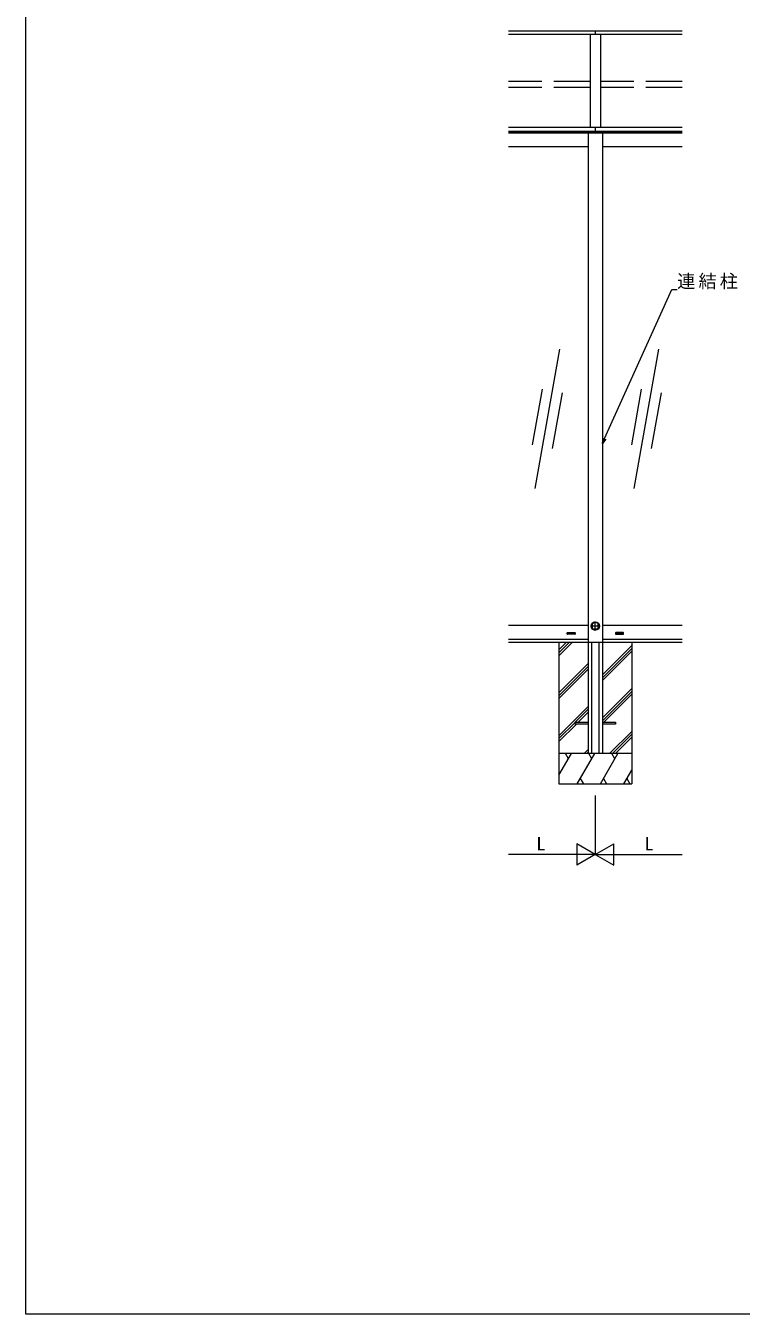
# Model space of a CAD drawing. Units: millimetres, scale not verified. Extents: x -7920 to 7920, y -12800 to 12773.
# Drawn here: x -7920 to -4382, y -12800 to -6428 of the extents above; entities that cross this region are included whole.
import ezdxf
from ezdxf.enums import TextEntityAlignment as Align

# ---------------------------------------------------------------- set-up
doc = ezdxf.new("R2010")
doc.units = ezdxf.units.MM
doc.header["$LTSCALE"] = 60
doc.linetypes.add('USER1', pattern=[4, 3, -1])
doc.linetypes.add('USER2', pattern=[13, 10, -1, 1, -1])
for name, color, linetype, lineweight in [('0-2_YKK_ZWAK', 7, 'Continuous', 18), ('0-3_YKK_A1', 4, 'Continuous', 18), ('0-4_YKK_D', 6, 'Continuous', 18), ('0-5_YKK_Z1', 7, 'Continuous', 18)]:
    doc.layers.add(name, color=color, linetype=linetype, lineweight=lineweight)
doc.styles.add('ＭＳ ゴシック', font='')
doc.styles.get('ＭＳ ゴシック').set_extended_font_data('MS Gothic')

msp = doc.modelspace()

# ---------------------------------------------------------------- linework, layer by layer
at = {"layer": '0-2_YKK_ZWAK'}
for p, q in [((-7920, -12800), (-7920, 12160)), ((7920, -12800), (-7920, -12800))]:
    msp.add_line(p, q, dxfattribs=at)
at = {"layer": '0-3_YKK_A1'}
for p, q in [((-4673.34, -6455.7), (-5533.34, -6455.7)), ((-4673.34, -6471.71), (-5533.34, -6471.71)), ((-5128.34, -6471.71), (-5128.34, -6929.07)), ((-5103.34, -6455.7), (-5103.34, -6471.71)), ((-5078.34, -6471.71), (-5078.34, -6929.07)), ((-5533.34, -6929.07), (-4673.34, -6929.07)), ((-5103.34, -6929.07), (-5103.34, -6951.94)), ((-4673.34, -6951.94), (-5533.34, -6951.94)), ((-4673.34, -6955.94), (-5533.34, -6955.94)), ((-4673.34, -6959.94), (-5533.34, -6959.94)), ((-5138.34, -6959.94), (-5138.34, -10026.94)), ((-5075.84, -6951.94), (-5075.84, -6959.94)), ((-5068.34, -6959.94), (-5068.34, -10026.94)), ((-5138.34, -7026.94), (-5533.34, -7026.94)), ((-4673.34, -7026.94), (-5068.34, -7026.94)), ((-5280.74, -8027.66), (-5402.3, -8717.02)), ((-4790.74, -8027.66), (-4912.3, -8717.02)), ((-5366.45, -8225.79), (-5415.07, -8501.53)), ((-5267.97, -8243.15), (-5316.59, -8518.9)), ((-4876.45, -8225.79), (-4925.07, -8501.53)), ((-4777.97, -8243.15), (-4826.59, -8518.9)), ((-5533.34, -9391.94), (-5138.34, -9391.94)), ((-5241.34, -9429.44), (-5204.34, -9429.44)), ((-5222.34, -9429.44), (-5223.34, -9429.44)), ((-5080.34, -9396.94), (-5126.34, -9396.94)), ((-5118.09, -9385.55), (-5118.09, -9408.32)), ((-5115.81, -9410.62), (-5090.88, -9410.62)), ((-5088.59, -9408.32), (-5088.59, -9385.55)), ((-5068.34, -9391.94), (-4673.34, -9391.94)), ((-4965.34, -9429.44), (-5002.34, -9429.44)), ((-4984.34, -9429.44), (-4983.34, -9429.44)), ((-5533.34, -9461.94), (-5138.34, -9461.94)), ((-5242.34, -9436.24), (-5242.34, -9430.44)), ((-5238.34, -9437.24), (-5241.34, -9437.24)), ((-5238.34, -9437.24), (-5238.34, -9431.34)), ((-5238.34, -9431.34), (-5207.34, -9431.34)), ((-5207.39, -9431.64), (-5238.29, -9431.64)), ((-5238.29, -9437.14), (-5238.29, -9431.64)), ((-5238.29, -9433.98), (-5223.34, -9433.98)), ((-5238.29, -9435.43), (-5207.39, -9435.43)), ((-5207.39, -9437.14), (-5238.29, -9437.14)), ((-5222.34, -9432.74), (-5223.34, -9432.74)), ((-5223.34, -9434.83), (-5223.34, -9432.74)), ((-5223.34, -9434.83), (-5222.34, -9434.83)), ((-5222.34, -9434.83), (-5222.34, -9432.74)), ((-5222.34, -9433.98), (-5207.39, -9433.98)), ((-5207.39, -9431.64), (-5207.39, -9437.14)), ((-5207.34, -9437.24), (-5207.34, -9431.34)), ((-5204.34, -9437.24), (-5207.34, -9437.24)), ((-5203.34, -9430.44), (-5203.34, -9436.24)), ((-5121.34, -9476.94), (-5121.34, -10026.94)), ((-5085.34, -9476.94), (-5085.34, -10026.94)), ((-5068.34, -9461.94), (-4673.34, -9461.94)), ((-5003.34, -9430.44), (-5003.34, -9436.24)), ((-5002.34, -9437.24), (-4999.34, -9437.24)), ((-4999.34, -9437.24), (-4999.34, -9431.34)), ((-4968.34, -9431.34), (-4999.34, -9431.34)), ((-4999.29, -9431.64), (-4968.39, -9431.64)), ((-4999.29, -9431.64), (-4999.29, -9437.14)), ((-4984.34, -9433.98), (-4999.29, -9433.98)), ((-4968.39, -9435.43), (-4999.29, -9435.43)), ((-4999.29, -9437.14), (-4968.39, -9437.14)), ((-4984.34, -9432.74), (-4983.34, -9432.74)), ((-4984.34, -9434.83), (-4984.34, -9432.74)), ((-4983.34, -9434.83), (-4984.34, -9434.83)), ((-4983.34, -9434.83), (-4983.34, -9432.74)), ((-4968.39, -9433.98), (-4983.34, -9433.98)), ((-4968.39, -9437.14), (-4968.39, -9431.64)), ((-4968.34, -9437.24), (-4968.34, -9431.34)), ((-4968.34, -9437.24), (-4965.34, -9437.24)), ((-4964.34, -9436.24), (-4964.34, -9430.44)), ((-5203.34, -9881.44), (-5203.34, -9872.44)), ((-5203.34, -9872.44), (-5138.34, -9872.44)), ((-5068.34, -9872.44), (-5003.34, -9872.44)), ((-5003.34, -9872.44), (-5003.34, -9881.44)), ((-5138.34, -9881.44), (-5203.34, -9881.44)), ((-5003.34, -9881.44), (-5068.34, -9881.44))]:
    msp.add_line(p, q, dxfattribs=at)
at = {"layer": '0-3_YKK_A1', "linetype": 'USER1'}
for p, q in [((-5128.34, -6704.62), (-5533.34, -6704.62)), ((-5128.34, -6733.26), (-5533.34, -6733.26)), ((-4673.34, -6704.62), (-5078.34, -6704.62)), ((-4673.34, -6733.26), (-5078.34, -6733.26))]:
    msp.add_line(p, q, dxfattribs=at)
at = {"layer": '0-3_YKK_A1', "linetype": 'USER2'}
msp.add_line((-5103.34, -9419.96), (-5103.34, -9373.91), dxfattribs=at)
at = {"layer": '0-3_YKK_A1'}
for radius in [21, 20.67, 19]:
    msp.add_circle((-5103.34, -9396.94), radius, dxfattribs=at)
for centre, radius, start, end in [((-5241.34, -9430.44), 1, 90, 180), ((-5204.34, -9430.44), 1, 0, 90), ((-5103.34, -9396.94), 18.63, 142.33411, 217.66589), ((-5103.34, -9396.92), 18.47, 36.99411, 143.00589), ((-5103.34, -9396.94), 18.51, 217.1554, 227.66433), ((-5103.34, -9396.94), 18.51, 227.66433, 312.33567), ((-5103.34, -9396.94), 18.51, 312.33567, 322.8446), ((-5103.34, -9396.94), 18.63, 322.33411, 37.66589), ((-5002.34, -9430.44), 1, 90, 180), ((-4965.34, -9430.44), 1, 0, 90), ((-5241.34, -9436.24), 1, 180, 270), ((-5204.34, -9436.24), 1, 270, 0), ((-5002.34, -9436.24), 1, 180, 270), ((-4965.34, -9436.24), 1, 270, 0)]:
    msp.add_arc(centre, radius, start, end, dxfattribs=at)
at = {"layer": '0-4_YKK_D'}
for p, q in [((-5057.84, -8470.2), (-4724.43, -7732.71)), ((-4724.43, -7732.71), (-4698.33, -7732.71)), ((-5068.34, -8493.44), (-5064.06, -8467.39)), ((-5068.34, -8493.44), (-5057.84, -8470.2)), ((-5051.61, -8473.02), (-5068.34, -8493.44)), ((-5103.34, -10234.88), (-5103.34, -10527.94)), ((-5103.34, -10234.88), (-5103.34, -10527.94)), ((-5194.28, -10474.44), (-5194.28, -10579.44)), ((-5103.34, -10526.94), (-5194.28, -10474.44)), ((-5103.34, -10526.94), (-5012.41, -10474.44)), ((-5012.41, -10579.44), (-5012.41, -10474.44)), ((-5208.34, -10526.94), (-5533.34, -10526.94)), ((-5103.34, -10526.94), (-5285.21, -10526.94)), ((-5103.34, -10526.94), (-5194.28, -10579.44)), ((-5103.34, -10526.94), (-4921.48, -10526.94)), ((-5103.34, -10526.94), (-5012.41, -10579.44)), ((-4998.34, -10526.94), (-4673.34, -10526.94))]:
    msp.add_line(p, q, dxfattribs=at)
at = {"layer": '0-5_YKK_Z1'}
for p, q in [((-5533.34, -9476.94), (-4673.34, -9476.94)), ((-5283.34, -9476.94), (-5283.34, -10176.94)), ((-5283.34, -9543.48), (-5216.8, -9476.94)), ((-5283.34, -9529.34), (-5230.94, -9476.94)), ((-5283.34, -9515.2), (-5245.08, -9476.94)), ((-5068.34, -9638.56), (-4923.34, -9493.56)), ((-4923.34, -9476.94), (-4923.34, -10176.94)), ((-5068.34, -9652.71), (-4923.34, -9507.71)), ((-5068.34, -9666.85), (-4923.34, -9521.85)), ((-5283.34, -9727.33), (-5138.34, -9582.33)), ((-5283.34, -9741.47), (-5138.34, -9596.47)), ((-5283.34, -9755.61), (-5138.34, -9610.61)), ((-5068.34, -9850.69), (-4923.34, -9705.7)), ((-5068.34, -9864.84), (-4923.34, -9719.84)), ((-5061.8, -9872.44), (-4923.34, -9733.98)), ((-5283.34, -9939.46), (-5138.34, -9794.46)), ((-5202.18, -9872.44), (-5138.34, -9808.6)), ((-5283.34, -9953.6), (-5203.34, -9873.6)), ((-5188.03, -9872.44), (-5138.34, -9822.75)), ((-5188.03, -9872.44), (-5138.34, -9822.75)), ((-5283.34, -9967.75), (-5197.03, -9881.44)), ((-5032.45, -10026.94), (-4923.34, -9917.83)), ((-5018.31, -10026.94), (-4923.34, -9931.97)), ((-5004.17, -10026.94), (-4923.34, -9946.11)), ((-5283.34, -10134.39), (-5221.3, -10026.94)), ((-4923.34, -10026.94), (-5283.34, -10026.94)), ((-5236.3, -10052.92), (-5251.3, -10026.94)), ((-5192.44, -10176.94), (-5105.83, -10026.94)), ((-5158.69, -10026.94), (-5138.34, -10006.59)), ((-5144.54, -10026.94), (-5138.34, -10020.74)), ((-5120.83, -10052.92), (-5135.83, -10026.94)), ((-5077.87, -10176.94), (-4991.26, -10026.94)), ((-5006.26, -10052.92), (-5021.26, -10026.94)), ((-4962.4, -10176.94), (-4923.34, -10109.3)), ((-5283.34, -10176.94), (-4923.34, -10176.94)), ((-5177.44, -10150.96), (-5162.44, -10176.94)), ((-5062.87, -10150.96), (-5047.87, -10176.94)), ((-4947.4, -10150.96), (-4932.4, -10176.94))]:
    msp.add_line(p, q, dxfattribs=at)

# ---------------------------------------------------------------- texts
at = {"layer": '0-4_YKK_D', "color": 7, "style": 'ＭＳ ゴシック'}
for p in [(-5394.84, -10526.14), (-4859.84, -10526.14)]:
    msp.add_text('L', height=65.98, dxfattribs=at).set_placement(p, align=Align.BOTTOM_LEFT)
at = {"layer": '0-4_YKK_D', "color": 7, "insert": (-4698.33, -7732.11), "char_height": 65.98, "attachment_point": 7, "style": 'ＭＳ ゴシック'}
msp.add_mtext('\\T1.17;連結柱', dxfattribs=at)

doc.saveas('drawing.dxf')
